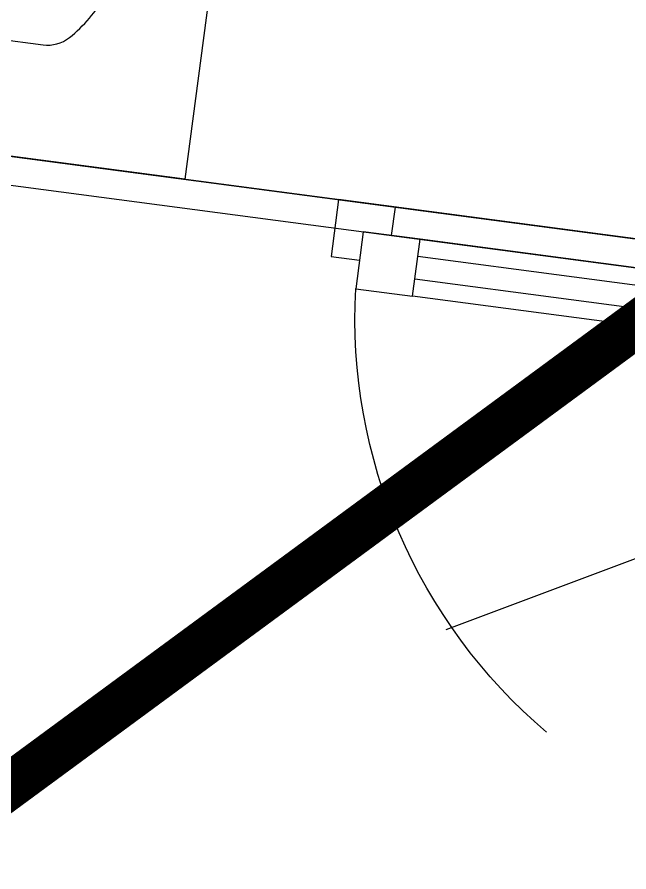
# Model space of a CAD drawing. Header units: millimetres. Extents: x -179928 to 528275, y -469666 to 511935.
# Drawn here: x 135102 to 135636, y 86302 to 87047 of the extents above; entities that cross this region are included whole.
import ezdxf

# ---------------------------------------------------------------- set-up
doc = ezdxf.new("R2010")
doc.units = ezdxf.units.MM
doc.linetypes.add('DASHED', pattern=[0.75, 0.5, -0.25])
doc.linetypes.add('HIDDEN', pattern=[0])
for name, color, linetype in [('ad-Glass Sectionline', 140, 'Continuous'), ('ad-Primary Roof', 5, 'Continuous'), ('ad-Toilet fixtures', 8, 'Continuous')]:
    doc.layers.add(name, color=color, linetype=linetype)

# ---------------------------------------------------------------- blocks, each defined once
blk = doc.blocks.new('1625E_Roof Plan')
at = {"layer": 'ad-Primary Roof', "linetype": 'DASHED', "ltscale": 2, "const_width": 40}
blk.add_lwpolyline([(12570, -2645), (2380, -2645), (7475, 2255)], close=True, dxfattribs=at)
blk = doc.blocks.new('$ZCDB_AUDIT_GENERATED_C85C')
at = {"color": 8}
for points in [[(675, 75), (141.84, 359.47)], [(625, 75), (75, 75)], [(50, 25), (50, 0), (0, 0), (0, 50), (25, 50)], [(675, 50), (700, 50), (700, 0), (650, 0), (650, 25)], [(625, 25), (75, 25)], [(700, 0), (0, 0)]]:
    blk.add_lwpolyline(points, dxfattribs=at)
for points in [[(75, 25), (25, 25), (25, 75), (75, 75)], [(675, 25), (625, 25), (625, 75), (675, 75)]]:
    blk.add_lwpolyline(points, close=True, dxfattribs=at)
at = {"color": 140}
for points in [[(625, 60), (75, 60)], [(625, 40), (75, 40)]]:
    blk.add_lwpolyline(points, dxfattribs=at)
at = {"color": 8, "linetype": 'HIDDEN'}
blk.add_arc((497.13, 38.33), 473.55, 122.81509, 175.55912, dxfattribs=at)
blk = doc.blocks.new('*U217127')
blk.add_blockref('$ZCDB_AUDIT_GENERATED_C85C', (0, 0))
blk = doc.blocks.new('zw$989B')
at = {"color": 0}
blk.add_line((1700, 138), (1700, 662), dxfattribs=at)
blk.add_lwpolyline([(0, 0), (0, 800), (1800, 800), (1800, 0)], close=True, dxfattribs=at)
for centre, radius, start, end in [((1603.673, 593.747), 125.298, 46.000099, 68.198591), ((1669.585, 662), 30.415, 0, 46.000099)]:
    blk.add_arc(centre, radius, start, end, dxfattribs=at)
blk = doc.blocks.new('1625_East Villa')
at = {"layer": 'ad-Glass Sectionline'}
blk.add_lwpolyline([(8310, 1215), (5110, 1215), (5110, 1190), (8310, 1190)], close=True, dxfattribs=at)
at = {"layer": 'ad-Toilet fixtures'}
blk.add_lwpolyline([(6745, 230), (5110, 230), (5110, 1215), (6745, 1215)], close=True, dxfattribs=at)
at = {"xscale": -1, "rotation": 180}
blk.add_blockref('*U217127', (6045, 1215), dxfattribs=at)
at = {"layer": 'ad-Toilet fixtures', "rotation": 270}
blk.add_blockref('zw$989B', (5110, 3015), dxfattribs=at)
blk.add_blockref('1625E_Roof Plan', (0, 0))
blk = doc.blocks.new("All Plot's Villa Plans")
at = {"ltscale": 5, "rotation": 352.4703876422526}
blk.add_blockref('1625_East Villa', (129230.37, 86475.41), dxfattribs=at)

msp = doc.modelspace()

# ---------------------------------------------------------------- block references
at = {"ltscale": 5}
msp.add_blockref("All Plot's Villa Plans", (0, 0), dxfattribs=at)

doc.saveas('drawing.dxf')
